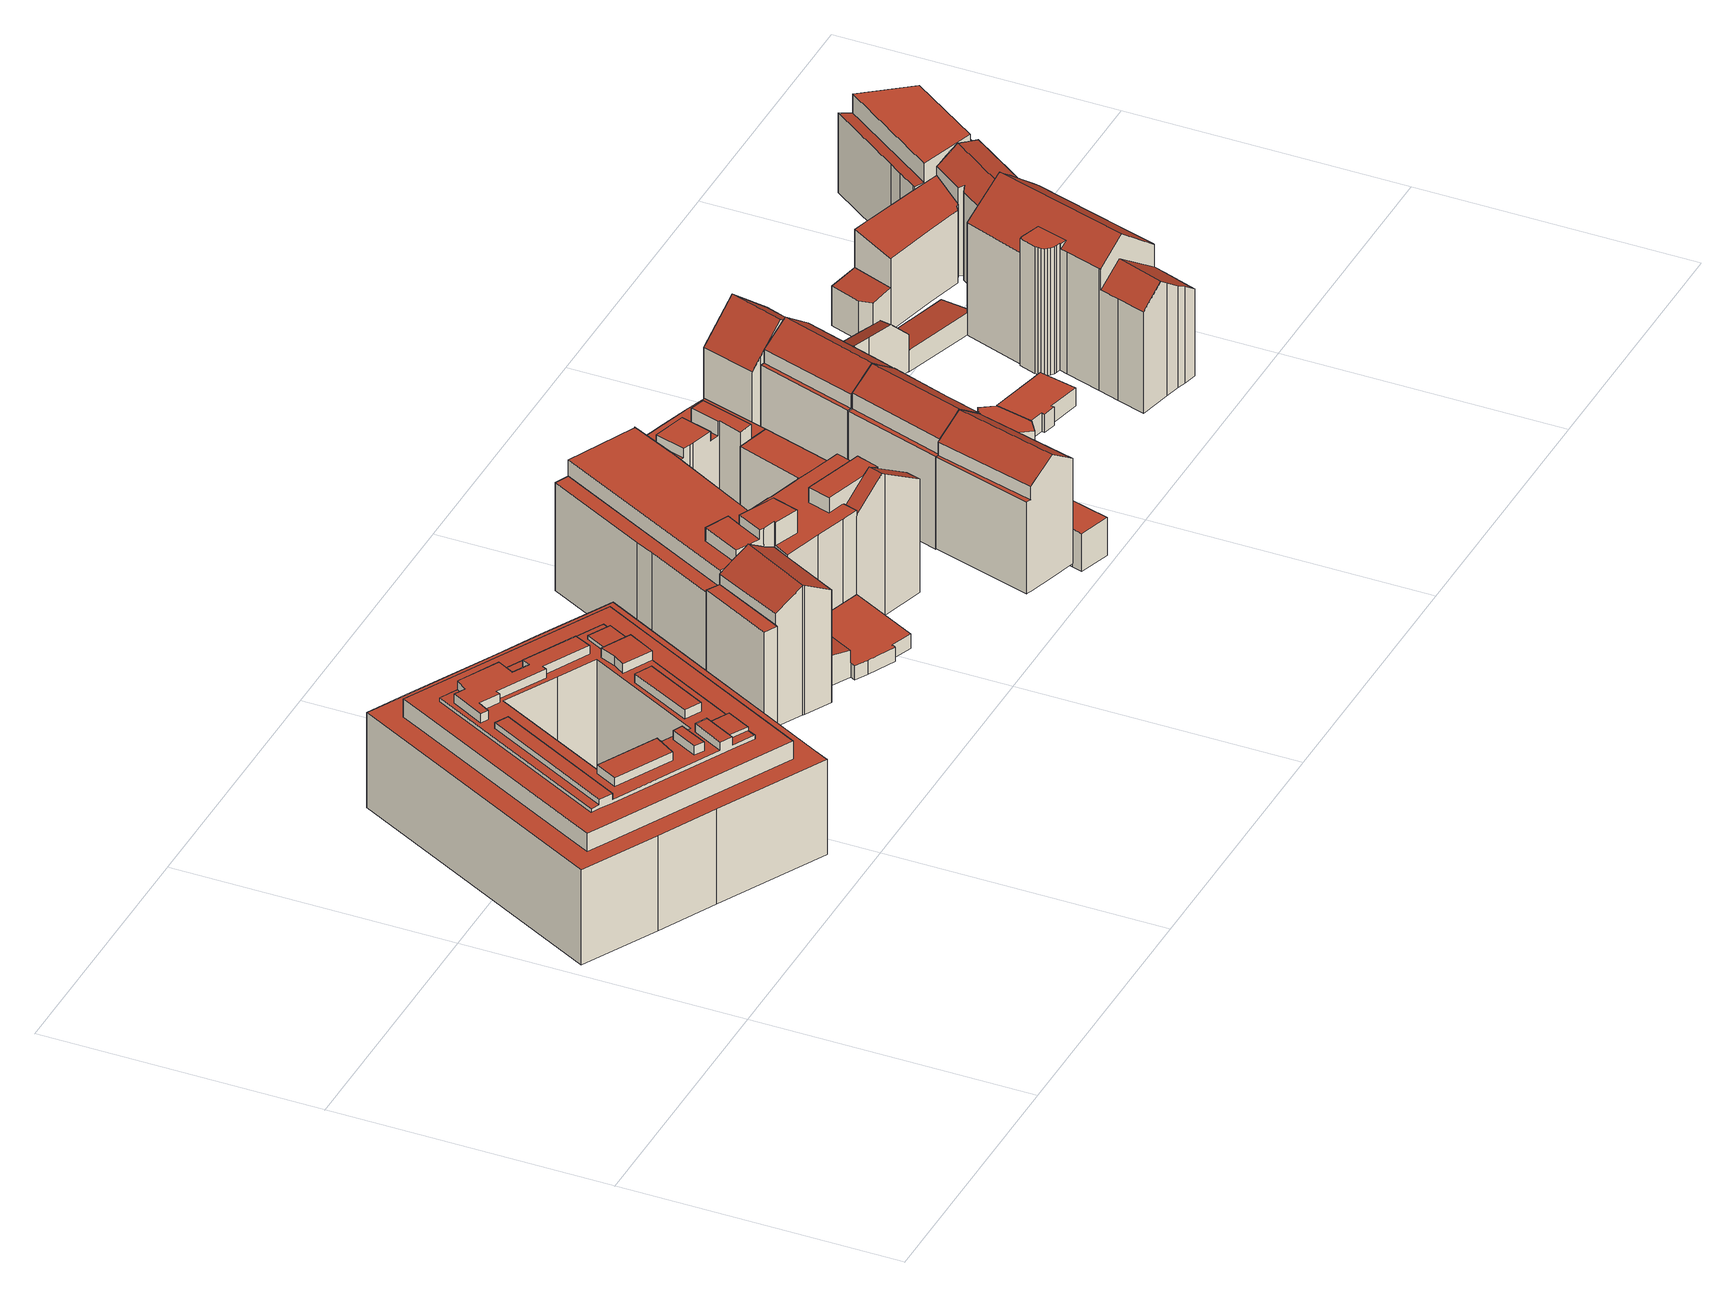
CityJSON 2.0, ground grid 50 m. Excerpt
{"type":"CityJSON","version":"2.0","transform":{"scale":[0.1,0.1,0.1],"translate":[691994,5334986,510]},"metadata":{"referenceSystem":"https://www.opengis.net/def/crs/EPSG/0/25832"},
"CityObjects":{
"building1":{"type":"Building","attributes":{"Gemeindeschluessel":"09162000","HoeheDach":"536.030","HoeheGrund":"511.889","Methode":"2000","NiedrigsteTraufeDesGebaeudes":"530.110","Geometrietyp2DReferenz":"3000","function":"31001_9998","roofType":"1000","measuredHeight":24.14,"storeysAboveGround":6},"geometry":[{"type":"MultiSurface","lod":"2","boundaries":[[[0,1,2,3]],[[4,5,6,7,8,9,10,11]],[[12,13,14,15]],[[16,17,18,19,20,21]],[[22,23,24,25]],[[26,27,28,29]],[[30,31,32,33,34,25,24]],[[35,36,37,38]],[[39,40,41,42,43,44,10,9,8,7,45],[46,47,48,49,50,51]],[[15,14,52,53]],[[54,55,56,57]],[[58,59,13,12]],[[60,61,59,58]],[[17,62,63,64,65,66,67,18]],[[68,69,70,71]],[[72,73,74,75,76,77,78,79,80,81,82,83,32,31,84,85,86,87,88,89,90,91,92]],[[42,93,94,43]],[[95,96,89,88,97,3,2]],[[7,6,98,45]],[[99,100,101,102]],[[103,104,105,106]],[[19,18,67,66,65,107,108,109,110,20],[106,111,112,80,79,78,77,76,75,74,73,72,113,114,115,116,103]],[[102,101,117,118]],[[51,119,120,46]],[[121,122,123,124]],[[90,89,96,125]],[[126,127,83,82]],[[128,35,38,129,0,3,97,88,87,86,85,130,22,25,34,131,126,82,81,132,133,134,135,136,26,29,137,138,60,58,12,15,53,139,140,105,104],[71,54,57,68],[141,120,119,142,143,144],[118,145,99,102],[124,146,147,121]],[[47,141,144,48]],[[29,28,148,137]],[[128,149,36,35]],[[38,37,150,129]],[[130,151,23,22]],[[40,152,153,41]],[[135,154,155,136]],[[145,156,100,99]],[[107,65,64,157,158,108]],[[46,120,141,47]],[[146,159,160,147]],[[56,55,70,69]],[[136,155,27,26]],[[53,52,161,139]],[[100,156,117,101]],[[137,148,162,138]],[[41,153,93,42]],[[150,37,36,149]],[[33,163,127,126,131,34]],[[133,164,165,134]],[[160,159,123,122]],[[49,143,142,50]],[[57,56,69,68]],[[147,160,122,121]],[[124,123,159,146]],[[13,59,61,162,148,28,27,155,154,165,164,166,167,161,52,14]],[[71,70,55,54]],[[118,117,156,145]],[[92,91,168,169]],[[132,166,164,133]],[[134,165,154,135]],[[40,39,45,98,170,152]],[[94,171,11,10,44,43]],[[116,115,114,113,72,92,169,172,1,0,129,150,149,128,104,103]],[[48,144,143,49]],[[138,162,61,60]],[[93,153,152,170,98,6,5,4,11,171,94],[173,174,158,157,64,63,62,17,16,21]],[[20,110,109,108,158,174,173,21]],[[50,142,119,51]],[[139,161,167,140]],[[85,84,151,130]],[[84,31,30,24,23,151]],[[140,167,166,132,81,80,112,111,106,105]],[[91,90,125,168]],[[169,168,125,96,95,175,172]],[[172,175,95,2,1]],[[32,83,127,163,33]]],"semantics":{"surfaces":[{"type":"WallSurface"},{"type":"GroundSurface"},{"type":"RoofSurface"}],"values":[0,0,0,0,0,0,0,0,1,0,0,0,0,0,0,0,0,0,0,0,0,2,0,0,0,2,0,2,0,0,0,0,0,0,0,0,0,0,0,2,0,0,2,0,0,2,0,0,2,0,0,0,0,2,0,0,2,0,0,0,0,0,0,0,2,0,0,0,0,2,0,0,0,2,2]}}]},
"building2":{"type":"Building","attributes":{"Gemeindeschluessel":"09162000","HoeheDach":"532.955","HoeheGrund":"512.080","Methode":"1000","NiedrigsteTraufeDesGebaeudes":"532.955","Geometrietyp2DReferenz":"3000","function":"31001_9998","roofType":"1000","measuredHeight":20.88,"storeysAboveGround":6},"geometry":[{"type":"MultiSurface","lod":"2","boundaries":[[[176,177,178,179]],[[180,181,182,183]],[[184,185,177,176]],[[179,178,181,180]],[[183,182,185,184]],[[179,180,183,184,176]],[[177,185,182,181,178]]],"semantics":{"surfaces":[{"type":"WallSurface"},{"type":"GroundSurface"},{"type":"RoofSurface"}],"values":[0,0,0,0,0,1,2]}}]},
"building3":{"type":"Building","attributes":{"Gemeindeschluessel":"09162000","HoeheDach":"538.269","HoeheGrund":"513.455","Methode":"1000","NiedrigsteTraufeDesGebaeudes":"535.012","Geometrietyp2DReferenz":"3000","function":"31001_9998","roofType":"3100","measuredHeight":24.81,"storeysAboveGround":7},"geometry":[{"type":"MultiSurface","lod":"2","boundaries":[[[186,187,188,189,190,191,192,193,194]],[[195,190,189,196]],[[197,198,199,200]],[[188,201,202,203,196,189]],[[204,205,206,207,202,201]],[[200,199,208,209]],[[191,190,195,210,211,192]],[[212,209,208,187,186,213]],[[213,186,194,214]],[[215,197,200,209,212,213,214,216,211,210,195,196,203,202,207,206]],[[194,193,192,211,216,214]],[[197,215,206,205,217,198]],[[208,199,198,217,205,204,201,188,187]]],"semantics":{"surfaces":[{"type":"RoofSurface"},{"type":"WallSurface"},{"type":"GroundSurface"}],"values":[0,1,1,1,1,1,1,1,1,2,1,1,0]}}]},
"building4":{"type":"Building","attributes":{"Gemeindeschluessel":"09162000","HoeheDach":"522.481","HoeheGrund":"516.788","Methode":"2000","NiedrigsteTraufeDesGebaeudes":"519.502","Geometrietyp2DReferenz":"3000","function":"31001_9998","roofType":"1000","measuredHeight":5.69},"geometry":[{"type":"MultiSurface","lod":"2","boundaries":[[[218,219,220,221,222,223,224]],[[222,225,226,223]],[[225,227,228,229,230,231,226]],[[232,233,234,235,236,237,238,219,218,224,231,230,229,239,240]],[[232,241,242,233]],[[243,244,245,246,242,241,247,248,228,227,221,220,249]],[[224,223,226,231]],[[237,243,249,238]],[[235,234,233,242,246,245]],[[240,247,241,232]],[[239,248,247,240]],[[229,228,248,239]],[[238,249,220,219]],[[227,225,222,221]],[[236,235,245,244,243,237]]],"semantics":{"surfaces":[{"type":"WallSurface"},{"type":"RoofSurface"},{"type":"GroundSurface"}],"values":[0,1,0,2,0,1,0,0,0,0,0,0,0,0,0]}}]},
"building5":{"type":"Building","attributes":{"Gemeindeschluessel":"09162000","HoeheDach":"532.490","HoeheGrund":"511.830","Methode":"2000","NiedrigsteTraufeDesGebaeudes":"532.490","Geometrietyp2DReferenz":"3000","function":"31001_9998","roofType":"1000","measuredHeight":20.66,"storeysAboveGround":7},"geometry":[{"type":"MultiSurface","lod":"2","boundaries":[[[250,251,252,253]],[[254,255,256,257]],[[251,256,255,258,259,252]],[[260,259,258,261]],[[257,256,251,250]],[[253,260,261,254,257,250]],[[261,258,255,254]],[[253,252,259,260]]],"semantics":{"surfaces":[{"type":"WallSurface"},{"type":"RoofSurface"},{"type":"GroundSurface"}],"values":[0,0,1,0,0,2,0,0]}}]},
"building6":{"type":"Building","attributes":{"name":"Kempinski Hotel Vier Jahreszeiten","Gemeindeschluessel":"09162000","HoeheDach":"540.020","HoeheGrund":"512.008","Methode":"2000","NiedrigsteTraufeDesGebaeudes":"514.420","Geometrietyp2DReferenz":"3000","function":"31001_9998","roofType":"1000","measuredHeight":28.01,"storeysAboveGround":8},"geometry":[{"type":"MultiSurface","lod":"2","boundaries":[[[262,263,264,265]],[[266,267,268,264]],[[269,270,271,272]],[[273,274,275,276]],[[277,278,279,280]],[[281,282,283,284]],[[285,286,287,288]],[[289,290,291,273,276]],[[272,271,292,293]],[[291,294,295,296,283,282]],[[297,298,299,300]],[[301,302,303,286,285,304]],[[294,291,290]],[[280,279,305,306]],[[307,308,263,262]],[[309,310,311,312]],[[288,287,313,314]],[[315,295,294]],[[316,266,264,263,308,317]],[[312,311,318,319]],[[320,321,322,323,277,280,306,324,325,326,327,328,329,269,272,293,330,331,297,300,332,302,301]],[[320,301,304,314,313,333]],[[315,294,290,289,334,335,336]],[[337,338,307,262,265,339,340,341,305,279,278,275,274,281,284,342,343,318,311,310,344,345,299,298,346,347,292,271,270,348,349]],[[324,306,305,341,350,351]],[[326,325,352,267,266,316]],[[312,319,353,333,313,287,286,303,354,309]],[[327,326,316,317,338,337]],[[354,344,310,309]],[[314,304,285,288]],[[342,296,295,315,343]],[[324,351,352,325]],[[315,336,353,319,318,343]],[[323,322,334,289,276]],[[339,355,356,340]],[[330,347,346,331]],[[291,282,281,274,273]],[[328,349,348,329]],[[321,335,334,322]],[[284,283,296,342]],[[300,299,345,332]],[[302,332,345,344,354,303]],[[323,276,275,278,277]],[[321,320,333,353,336,335]],[[352,351,350,356,355,268,267]],[[329,348,270,269]],[[265,264,268,355,339]],[[338,317,308,307]],[[331,346,298,297]],[[327,337,349,328]],[[293,292,347,330]],[[340,356,350,341]]],"semantics":{"surfaces":[{"type":"WallSurface"},{"type":"RoofSurface"},{"type":"GroundSurface"}],"values":[0,0,0,0,0,0,0,1,0,1,0,0,0,0,0,0,0,0,1,0,2,0,1,1,0,0,1,0,0,1,0,0,0,0,0,0,0,0,0,0,0,0,0,0,1,0,0,0,0,0,0,0]}}]},
"building7":{"type":"Building","attributes":{"Gemeindeschluessel":"09162000","HoeheDach":"519.453","HoeheGrund":"515.861","Methode":"1000","NiedrigsteTraufeDesGebaeudes":"519.453","Geometrietyp2DReferenz":"3000","function":"31001_9998","roofType":"1000","measuredHeight":3.59},"geometry":[{"type":"MultiSurface","lod":"2","boundaries":[[[357,358,359,360]],[[361,362,363,364]],[[365,366,367,368]],[[369,370,371,372]],[[364,363,370,369]],[[360,359,366,365]],[[373,374,375,376,377,378]],[[378,377,362,361]],[[372,371,358,357]],[[379,380,375,374]],[[379,381,368,367,382,380]],[[363,362,377,376,375,380,382,367,366,359,358,371,370]],[[368,381,379,374,373,378,361,364,369,372,357,360,365]]],"semantics":{"surfaces":[{"type":"WallSurface"},{"type":"RoofSurface"},{"type":"GroundSurface"}],"values":[0,0,0,0,0,0,0,0,0,0,0,1,2]}}]},
"building8":{"type":"Building","attributes":{"Gemeindeschluessel":"09162000","HoeheDach":"532.640","HoeheGrund":"514.453","Methode":"2000","NiedrigsteTraufeDesGebaeudes":"514.540","Geometrietyp2DReferenz":"3000","function":"31001_9998","roofType":"1000","measuredHeight":18.19,"storeysAboveGround":7},"geometry":[{"type":"MultiSurface","lod":"2","boundaries":[[[383,384,385,386]],[[387,388,389,390,303]],[[387,391,383,386,392,393,394,388]],[[391,387,303,395,396,397]],[[398,399,390,389]],[[303,390,399,400,401,395]],[[384,383,391,397]],[[401,402,396,395]],[[402,401,400,392,386,385]],[[392,400,399,398,393]],[[384,397,396,402,385]],[[388,394,393,398,389]]],"semantics":{"surfaces":[{"type":"WallSurface"},{"type":"GroundSurface"},{"type":"RoofSurface"}],"values":[0,0,1,0,0,2,0,0,0,0,2,2]}}]},
"building9":{"type":"Building","attributes":{"Gemeindeschluessel":"09162000","HoeheDach":"535.270","HoeheGrund":"512.777","Methode":"2000","NiedrigsteTraufeDesGebaeudes":"514.300","Geometrietyp2DReferenz":"3000","function":"31001_9998","roofType":"1000","measuredHeight":22.49,"storeysAboveGround":7},"geometry":[{"type":"MultiSurface","lod":"2","boundaries":[[[403,404,405,406]],[[407,408,409,410]],[[411,412,413,414,415]],[[416,417,418,419]],[[420,421,422,423]],[[424,416,419,425,426,427,428,429,430,431,432,412,411,433]],[[428,434,435,429]],[[429,435,436,430]],[[430,436,437,431]],[[438,439,413,440,441]],[[406,405,421,420]],[[425,419,418,404,403,410,409,442]],[[440,443,402,441]],[[422,421,405,404,418,417]],[[427,426,444,445,446,447]],[[444,442,409,408,448,445]],[[449,448,408,407]],[[424,433,450,451,439,438]],[[414,413,439,451]],[[427,447,434,428]],[[432,440,413,412]],[[425,442,444,426]],[[450,415,414,451]],[[446,449,407,410,403,406,420,423,402,443,437,436,435,434,447]],[[446,445,448,449]],[[416,424,438,441,402,423,422,417]],[[431,437,443,440,432]],[[411,415,450,433]]],"semantics":{"surfaces":[{"type":"WallSurface"},{"type":"GroundSurface"},{"type":"RoofSurface"}],"values":[0,0,0,0,0,1,0,0,0,2,0,0,0,2,0,2,0,0,0,0,0,0,2,2,0,0,0,0]}}]},
"building10":{"type":"Building","attributes":{"Gemeindeschluessel":"09162000","HoeheDach":"535.160","HoeheGrund":"511.640","Methode":"2000","NiedrigsteTraufeDesGebaeudes":"529.146","Geometrietyp2DReferenz":"3000","function":"31001_9998","roofType":"3100","measuredHeight":23.52,"storeysAboveGround":6},"geometry":[{"type":"MultiSurface","lod":"2","boundaries":[[[452,453,454,455,456,457]],[[453,452,458,459,460,461,462,463,464,465,466,454]],[[467,468,469,470]],[[471,472,473,474,475,476]],[[457,456,455,477,468,467]],[[460,459,458,452,457,467,470,472,471,476,461]],[[468,477,455,454,466,465,464,463,474,473,469]],[[476,475,474,463,462,461]],[[472,470,469,473]]],"semantics":{"surfaces":[{"type":"WallSurface"},{"type":"GroundSurface"},{"type":"RoofSurface"}],"values":[0,1,2,2,2,0,0,0,0]}}]},
"building11":{"type":"Building","attributes":{"Gemeindeschluessel":"09162000","HoeheDach":"518.172","HoeheGrund":"511.010","Methode":"1000","NiedrigsteTraufeDesGebaeudes":"518.172","Geometrietyp2DReferenz":"3000","function":"31001_9998","roofType":"1000","measuredHeight":7.16,"storeysAboveGround":2},"geometry":[{"type":"MultiSurface","lod":"2","boundaries":[[[478,479,480,481,482,483,484]],[[485,478,484,486]],[[487,479,478,485]],[[488,480,479,487]],[[486,489,490,491,488,487,485]],[[486,484,483,489]],[[489,483,482,490]],[[490,482,481,491]],[[491,481,480,488]]],"semantics":{"surfaces":[{"type":"RoofSurface"},{"type":"WallSurface"},{"type":"GroundSurface"}],"values":[0,1,1,1,2,1,1,1,1]}}]},
"building12":{"type":"Building","attributes":{"Gemeindeschluessel":"09162000","HoeheDach":"535.309","HoeheGrund":"511.360","Methode":"2000","NiedrigsteTraufeDesGebaeudes":"529.100","Geometrietyp2DReferenz":"3000","function":"31001_9998","roofType":"3100","measuredHeight":23.95,"storeysAboveGround":6},"geometry":[{"type":"MultiSurface","lod":"2","boundaries":[[[492,493,494,495,496,497,498,499,500,501,502,474,503]],[[504,505,506,507]],[[507,496,495,494,493,492,503,508,509,510,511,512,504]],[[474,513,514,509,508,503]],[[515,516,505,504,512,511,510,509,514,517,518]],[[501,519,518,517,520,502]],[[498,497,506,505,516,515,499]],[[507,506,497,496]],[[500,499,515,518,519,501]],[[502,520,517,514,513,474]]],"semantics":{"surfaces":[{"type":"WallSurface"},{"type":"GroundSurface"},{"type":"RoofSurface"}],"values":[0,0,1,0,0,0,2,0,2,2]}}]},
"building13":{"type":"Building","attributes":{"Gemeindeschluessel":"09162000","HoeheDach":"520.708","HoeheGrund":"511.110","Methode":"1000","NiedrigsteTraufeDesGebaeudes":"520.708","Geometrietyp2DReferenz":"3000","function":"31001_9998","roofType":"1000","measuredHeight":9.6,"storeysAboveGround":3},"geometry":[{"type":"MultiSurface","lod":"2","boundaries":[[[521,522,523,524,525,526,527]],[[528,529,530,524,523,522]],[[531,525,524,530]],[[532,526,525,531]],[[533,521,527,534]],[[534,527,526,532]],[[529,528,533,534,532,531,530]],[[528,522,521,533]]],"semantics":{"surfaces":[{"type":"RoofSurface"},{"type":"WallSurface"},{"type":"GroundSurface"}],"values":[0,1,1,1,1,1,2,1]}}]},
"building14":{"type":"Building","attributes":{"Gemeindeschluessel":"09162000","HoeheDach":"535.418","HoeheGrund":"511.530","Methode":"2000","NiedrigsteTraufeDesGebaeudes":"529.203","Geometrietyp2DReferenz":"3000","function":"31001_9998","roofType":"3100","measuredHeight":23.89,"storeysAboveGround":6},"geometry":[{"type":"MultiSurface","lod":"2","boundaries":[[[535,536,537,538]],[[539,540,541,537,536,542,543,544]],[[545,546,547,548]],[[538,537,541,549]],[[550,551,552,553]],[[538,549,554,555,556,557,558,559,560,545,548,561,562,535]],[[546,545,560,559,563,553,552]],[[558,564,563,559]],[[550,553,563,564]],[[544,543,547,546,552,551]],[[557,556,555,554,540,539,544,551,550,564,558]],[[543,542,536,535,562,561,548,547]],[[549,541,540,554]]],"semantics":{"surfaces":[{"type":"WallSurface"},{"type":"RoofSurface"},{"type":"GroundSurface"}],"values":[0,1,0,0,0,2,0,0,1,1,0,0,0]}}]},
"building15":{"type":"Building","attributes":{"Gemeindeschluessel":"09162000","HoeheDach":"518.227","HoeheGrund":"511.100","Methode":"1000","NiedrigsteTraufeDesGebaeudes":"518.227","Geometrietyp2DReferenz":"3000","function":"31001_9998","roofType":"1000","measuredHeight":7.13,"storeysAboveGround":2},"geometry":[{"type":"MultiSurface","lod":"2","boundaries":[[[565,566,567,568]],[[569,570,566,565]],[[570,571,567,566]],[[565,568,572,569]],[[568,567,571,572]],[[572,571,570,569]]],"semantics":{"surfaces":[{"type":"WallSurface"},{"type":"RoofSurface"},{"type":"GroundSurface"}],"values":[0,0,1,2,0,0]}}]},
"building16":{"type":"Building","attributes":{"Gemeindeschluessel":"09162000","HoeheDach":"535.510","HoeheGrund":"511.163","Methode":"2000","NiedrigsteTraufeDesGebaeudes":"528.749","Geometrietyp2DReferenz":"3000","function":"31001_9998","roofType":"3100","measuredHeight":24.35,"storeysAboveGround":5},"geometry":[{"type":"MultiSurface","lod":"2","boundaries":[[[573,574,575,576]],[[577,578,579,580]],[[577,580,581,582,583,584,585,586,587,588]],[[588,589,578,577]],[[590,585,584,575,574]],[[578,589,591,592,593,573,576,594,595,596,579]],[[596,581,580,579]],[[591,587,586,592]],[[593,592,586,585,590]],[[589,588,587,591]],[[595,582,581,596]],[[594,583,582,595]],[[594,576,575,584,583]],[[593,590,574,573]]],"semantics":{"surfaces":[{"type":"WallSurface"},{"type":"RoofSurface"},{"type":"GroundSurface"}],"values":[0,0,1,0,1,2,0,0,0,0,0,0,0,0]}}]},
"building17":{"type":"Building","attributes":{"Gemeindeschluessel":"09162000","HoeheDach":"514.310","HoeheGrund":"511.050","Methode":"1000","NiedrigsteTraufeDesGebaeudes":"514.310","Geometrietyp2DReferenz":"3000","function":"31001_2000","roofType":"1000","measuredHeight":3.26},"geometry":[{"type":"MultiSurface","lod":"2","boundaries":[[[597,598,599,600]],[[601,602,603,604]],[[600,599,605,606]],[[607,605,599,598,608,603,602]],[[601,604,609,597,600,606,610]],[[606,605,607,610]],[[604,603,608,609]],[[609,608,598,597]],[[610,607,602,601]]],"semantics":{"surfaces":[{"type":"WallSurface"},{"type":"RoofSurface"},{"type":"GroundSurface"}],"values":[0,0,0,1,2,0,0,0,0]}}]},
"building18":{"type":"Building","attributes":{"Gemeindeschluessel":"09162000","HoeheDach":"517.620","HoeheGrund":"510.870","Methode":"2000","NiedrigsteTraufeDesGebaeudes":"517.620","Geometrietyp2DReferenz":"3000","function":"31001_9998","roofType":"1000","measuredHeight":6.75,"storeysAboveGround":2},"geometry":[{"type":"MultiSurface","lod":"2","boundaries":[[[611,612,613,614]],[[611,614,615,616]],[[614,613,617,615]],[[618,617,613,612]],[[615,617,618,616]],[[616,618,612,611]]],"semantics":{"surfaces":[{"type":"WallSurface"},{"type":"GroundSurface"},{"type":"RoofSurface"}],"values":[0,1,0,2,0,0]}}]},
"building19":{"type":"Building","attributes":{"Gemeindeschluessel":"09162000","HoeheDach":"514.404","HoeheGrund":"510.950","Methode":"1000","NiedrigsteTraufeDesGebaeudes":"514.404","Geometrietyp2DReferenz":"3000","function":"31001_2000","roofType":"1000","measuredHeight":3.45},"geometry":[{"type":"MultiSurface","lod":"2","boundaries":[[[619,620,621,622]],[[623,624,625,626]],[[627,628,629,630]],[[631,627,630,632,619,622,633,623,626,634]],[[635,625,624,636,621,620,637,629,628,638]],[[633,636,624,623]],[[634,635,638,631]],[[622,621,636,633]],[[630,629,637,632]],[[632,637,620,619]],[[631,638,628,627]],[[626,625,635,634]]],"semantics":{"surfaces":[{"type":"WallSurface"},{"type":"GroundSurface"},{"type":"RoofSurface"}],"values":[0,0,0,1,2,0,0,0,0,0,0,0]}}]},
"building20":{"type":"Building","attributes":{"Gemeindeschluessel":"09162000","HoeheDach":"521.550","HoeheGrund":"510.570","Methode":"2000","NiedrigsteTraufeDesGebaeudes":"517.610","Geometrietyp2DReferenz":"3000","function":"31001_9998","roofType":"2100","measuredHeight":10.98,"storeysAboveGround":2},"geometry":[{"type":"MultiSurface","lod":"2","boundaries":[[[618,639,640,641,642,643,644]],[[645,646,639,618]],[[647,648,649,650,651]],[[647,652,653,654,644,643,642,655,656,657,658,648]],[[654,653,652,647,651,659,660,661,645,618,644]],[[651,650,659]],[[646,645,661,662,640,639]],[[662,661,660,659,650,649,663,664,665,666]],[[662,666,641,640]],[[641,666,665,656,655,642]],[[664,663,649,648,658,657,656,665]]],"semantics":{"surfaces":[{"type":"WallSurface"},{"type":"RoofSurface"},{"type":"GroundSurface"}],"values":[0,1,0,2,0,1,0,1,1,0,0]}}]},
"building21":{"type":"Building","attributes":{"Gemeindeschluessel":"09162000","HoeheDach":"514.684","HoeheGrund":"510.540","Methode":"1000","NiedrigsteTraufeDesGebaeudes":"513.742","Geometrietyp2DReferenz":"3000","function":"31001_2000","roofType":"1000","measuredHeight":4.14},"geometry":[{"type":"MultiSurface","lod":"2","boundaries":[[[667,668,669,670,671,672]],[[673,674,672,671,670,675,676,677,678,679]],[[680,681,674,673,679,682]],[[679,678,677,683,684,682]],[[668,667,681,680,682,684,683,685,686,669]],[[667,672,674,681]],[[675,670,669,686,685,676]],[[683,677,676,685]]],"semantics":{"surfaces":[{"type":"WallSurface"},{"type":"RoofSurface"},{"type":"GroundSurface"}],"values":[0,1,0,0,2,0,0,0]}}]},
"building22":{"type":"Building","attributes":{"Gemeindeschluessel":"09162000","HoeheDach":"537.760","HoeheGrund":"510.462","Methode":"2000","NiedrigsteTraufeDesGebaeudes":"527.096","Geometrietyp2DReferenz":"3000","function":"31001_9998","roofType":"3100","measuredHeight":27.3,"storeysAboveGround":6},"geometry":[{"type":"MultiSurface","lod":"2","boundaries":[[[687,688,689,690,691,692]],[[693,694,695,696,697]],[[687,692,698,699]],[[687,699,700,701,702,703,704,705,706,707,708,709,710,711,712,713,714,715,716,717,681,667,718,719,720,721,722,723,724,725,688]],[[703,697,696,704]],[[713,726,727,714]],[[721,728,729,722]],[[718,730,731,719]],[[723,732,733,724]],[[720,734,728,721]],[[709,735,736,710]],[[726,737,738,736,735,739,740,741,742,743,744,745,746,747,727]],[[710,736,738,711]],[[707,740,739,708]],[[700,748,749,701]],[[705,704,696,695,750,751]],[[715,747,746,716]],[[752,750,695,694,691,690]],[[712,737,726,713]],[[711,738,737,712]],[[752,753,754,755,756,743,742,757,758,751,750]],[[708,739,735,709]],[[752,690,689,759,733,732,729,728,734,731,730,753]],[[722,729,732,723]],[[705,751,758,706]],[[718,667,754,753,730]],[[719,731,734,720]],[[756,744,743]],[[716,746,745,717]],[[694,693,760,749,748,698,692,691]],[[703,702,760,693,697]],[[742,741,757]],[[699,698,748,700]],[[724,733,759,725]],[[707,706,758,757,741,740]],[[701,749,760,702]],[[681,717,745,744,756,755]],[[681,755,754,667]],[[714,727,747,715]],[[725,759,689,688]]],"semantics":{"surfaces":[{"type":"WallSurface"},{"type":"RoofSurface"},{"type":"GroundSurface"}],"values":[0,1,0,2,0,0,0,0,0,0,0,1,0,0,0,0,0,0,0,0,1,0,1,0,0,0,0,0,0,1,0,0,0,0,0,0,0,0,0,0]}}]},
"building23":{"type":"Building","attributes":{"Gemeindeschluessel":"09162000","HoeheDach":"518.172","HoeheGrund":"510.140","Methode":"1000","NiedrigsteTraufeDesGebaeudes":"517.643","Geometrietyp2DReferenz":"3000","function":"31001_9998","roofType":"1000","measuredHeight":8.03,"storeysAboveGround":2},"geometry":[{"type":"MultiSurface","lod":"2","boundaries":[[[761,762,763,764]],[[765,766,767,768,762,761]],[[768,767,769,770,771,763,762]],[[764,763,771,772]],[[773,774,770,769,767,766]],[[772,771,770,774]],[[774,773,766,765,761,764,772]]],"semantics":{"surfaces":[{"type":"WallSurface"},{"type":"RoofSurface"},{"type":"GroundSurface"}],"values":[0,0,1,0,0,0,2]}}]},
"building24":{"type":"Building","attributes":{"Gemeindeschluessel":"09162000","HoeheDach":"525.528","HoeheGrund":"510.050","Methode":"1000","NiedrigsteTraufeDesGebaeudes":"523.681","Geometrietyp2DReferenz":"3000","function":"31001_9998","roofType":"2100","measuredHeight":15.48,"storeysAboveGround":3},"geometry":[{"type":"MultiSurface","lod":"2","boundaries":[[[775,776,777,778,779,780]],[[781,782,783,784,780,779,778,785,786,787]],[[788,789,790,791,792,793,794,777,776,775]],[[786,793,792,787]],[[782,790,789,783]],[[787,792,791,781]],[[784,783,789,788,775,780]],[[785,794,793,786]],[[781,791,790,782]],[[778,777,794,785]]],"semantics":{"surfaces":[{"type":"WallSurface"},{"type":"GroundSurface"},{"type":"RoofSurface"}],"values":[0,1,2,0,0,0,0,0,0,0]}}]},
"building25":{"type":"Building","attributes":{"Gemeindeschluessel":"09162000","HoeheDach":"529.075","HoeheGrund":"510.360","Methode":"1000","NiedrigsteTraufeDesGebaeudes":"527.183","Geometrietyp2DReferenz":"3000","function":"31001_9998","roofType":"3100","measuredHeight":18.71,"storeysAboveGround":4},"geometry":[{"type":"MultiSurface","lod":"2","boundaries":[[[795,796,797,798,799,800,801,802,803,804,805,806,807,808,809,810,811]],[[802,812,813,803]],[[810,814,815,811]],[[807,816,817,808]],[[811,815,818,795]],[[804,819,820,805]],[[821,814,810,809,808,817]],[[805,820,822,806]],[[801,800,823,824,812,802]],[[795,818,825,796]],[[826,827,825,818,815,814,821,828]],[[824,823,828,821,817,816,822,820,819,813,812]],[[806,822,816,807]],[[797,827,826,798]],[[803,813,819,804]],[[796,825,827,797]],[[799,798,826,828,823,800]]],"semantics":{"surfaces":[{"type":"GroundSurface"},{"type":"WallSurface"},{"type":"RoofSurface"}],"values":[0,1,1,1,1,1,1,1,1,1,2,2,1,1,1,1,1]}}]},
"building26":{"type":"Building","attributes":{"Gemeindeschluessel":"09162000","HoeheDach":"528.821","HoeheGrund":"510.300","Methode":"2000","NiedrigsteTraufeDesGebaeudes":"525.186","Geometrietyp2DReferenz":"3000","function":"31001_9998","roofType":"1000","measuredHeight":18.52,"storeysAboveGround":5},"geometry":[{"type":"MultiSurface","lod":"2","boundaries":[[[829,830,831,832]],[[830,833,834,835,836,837,838,839,840,841,842,831]],[[833,830,829,843]],[[844,845,846,847]],[[848,849,850,851]],[[852,853,845,844]],[[854,855,856,857,858,859,860,861,843,829,832,862,853,852]],[[862,832,831,842]],[[862,842,841,863,846,845,853]],[[860,859,850,849,864,835,834,861]],[[865,864,849,848]],[[865,848,851,858,857,856,855,854,852,844,847,866,840,839,838,837,836]],[[851,850,859,858]],[[836,835,864,865]],[[847,846,863,866]],[[861,834,833,843]],[[866,863,841,840]]],"semantics":{"surfaces":[{"type":"RoofSurface"},{"type":"WallSurface"},{"type":"GroundSurface"}],"values":[0,1,1,1,1,1,1,1,0,0,1,2,1,1,1,0,1]}}]}
},
"vertices":[
[337,201,242],[337,201,258],[367,258,258],[367,258,242],[324,737,201],[485,653,201],[554,618,201],[554,618,19],[485,653,19],[324,737,19],[254,773,19],[254,773,201],[263,567,242],[263,567,259],[249,574,259],[249,574,242],[89,282,201],[417,112,201],[417,112,235],[89,282,235],[53,301,235],[53,301,201],[479,449,242],[479,449,260],[491,477,260],[491,477,242],[491,497,242],[491,497,259],[408,540,259],[408,540,242],[503,471,260],[543,450,260],[543,450,249],[503,471,249],[503,471,242],[245,548,242],[245,548,253],[269,536,253],[269,536,242],[453,93,19],[438,63,19],[243,164,19],[138,218,19],[3,288,19],[38,356,19],[689,547,19],[414,517,19],[319,567,19],[209,354,19],[313,300,19],[373,269,19],[483,481,19],[282,635,259],[282,635,242],[306,296,242],[306,296,258],[282,258,258],[282,258,242],[276,589,242],[276,589,259],[312,570,242],[312,570,259],[472,218,201],[582,430,201],[632,526,201],[632,526,235],[582,430,235],[472,218,235],[179,311,242],[179,311,258],[200,351,258],[200,351,242],[398,169,235],[405,184,235],[427,227,235],[433,238,235],[445,261,235],[517,401,235],[543,450,235],[567,496,235],[575,511,235],[575,511,242],[567,496,242],[567,496,249],[517,401,260],[517,401,242],[445,261,242],[433,238,242],[427,227,242],[427,227,249],[405,184,249],[405,184,242],[398,169,242],[138,218,201],[3,288,201],[388,248,258],[388,248,249],[388,248,242],[689,547,201],[326,224,242],[326,224,259],[309,233,259],[309,233,242],[108,319,235],[108,319,242],[285,661,242],[285,661,235],[303,697,235],[267,716,235],[249,680,235],[72,338,235],[317,645,235],[390,607,235],[358,190,235],[337,201,235],[146,299,235],[123,312,235],[334,281,259],[334,281,242],[483,481,242],[414,517,242],[392,288,242],[392,288,259],[450,400,259],[450,400,242],[366,205,249],[527,517,242],[527,517,249],[123,312,242],[146,299,242],[465,428,242],[511,486,242],[390,607,242],[374,577,242],[404,561,242],[411,576,242],[505,527,242],[404,532,242],[316,578,242],[302,625,242],[317,645,242],[319,567,242],[373,269,242],[313,300,242],[209,354,242],[351,273,242],[480,385,242],[422,273,242],[404,532,259],[123,312,253],[146,299,253],[465,428,260],[438,63,201],[243,164,201],[411,576,259],[505,527,259],[351,273,259],[303,697,201],[267,716,201],[480,385,259],[422,273,259],[302,625,259],[316,578,259],[511,486,249],[374,577,259],[404,561,259],[390,607,259],[317,645,259],[366,205,242],[358,190,242],[453,93,201],[38,356,201],[358,190,258],[72,338,201],[249,680,201],[366,205,258],
[698,268,21],[698,268,230],[675,280,230],[675,280,21],[742,411,21],[742,411,230],[765,398,230],[765,398,21],[700,272,21],[700,272,230],
[747,247,282],[748,246,283],[815,372,283],[812,373,281],[793,384,268],[766,398,250],[765,398,250],[755,378,250],[700,272,251],[793,384,35],[812,373,35],[849,319,35],[849,319,251],[797,220,251],[797,220,35],[842,357,265],[842,357,35],[815,372,35],[845,356,263],[866,350,251],[866,350,35],[845,356,35],[750,245,282],[750,245,35],[766,398,35],[765,398,35],[748,246,35],[747,247,35],[700,272,35],[864,346,35],[755,378,35],[864,346,251],
[829,202,68],[830,202,68],[830,202,95],[829,202,95],[829,202,120],[797,220,125],[797,220,68],[884,308,120],[849,319,125],[884,308,95],[918,298,95],[918,298,68],[884,308,68],[849,319,68],[941,149,68],[902,163,68],[900,158,68],[898,156,68],[884,163,68],[848,181,68],[825,193,68],[973,281,68],[1004,271,68],[941,149,95],[902,163,95],[848,181,95],[884,163,95],[898,156,95],[900,158,95],[1004,271,95],[973,281,95],[825,193,95],
[765,398,18],[765,398,225],[742,411,225],[742,411,18],[917,751,18],[917,751,225],[941,740,225],[941,740,18],[822,566,225],[806,534,225],[806,534,18],[822,566,18],
[873,433,256],[873,433,282],[859,407,282],[859,407,256],[835,361,282],[835,361,300],[859,407,300],[1064,682,20],[1064,682,256],[1066,682,256],[1066,682,20],[1012,298,246],[1012,298,256],[1004,271,256],[1004,271,246],[973,281,20],[973,281,256],[918,298,256],[918,298,20],[980,308,256],[980,308,284],[993,349,284],[993,349,256],[1163,354,44],[1163,354,198],[1148,305,198],[1148,305,44],[1062,254,295],[1070,280,295],[1057,284,284],[1028,604,256],[1028,604,20],[1087,275,284],[1090,274,284],[1103,315,284],[982,409,20],[982,409,256],[1039,392,256],[1039,392,20],[1184,347,20],[1140,360,20],[1140,360,198],[1184,347,44],[849,319,256],[849,319,20],[829,452,256],[829,452,282],[1114,307,198],[1114,307,256],[1126,303,256],[1126,303,198],[1168,298,198],[1168,298,44],[1090,274,281],[812,373,282],[794,383,282],[1115,266,256],[1115,266,198],[1154,255,20],[1147,228,20],[1068,252,20],[1004,271,20],[866,350,20],[842,357,20],[812,373,20],[793,384,20],[766,398,20],[941,740,20],[932,425,20],[977,411,20],[1076,380,20],[1154,255,198],[1068,252,291],[1147,228,238],[1154,254,238],[793,384,256],[794,383,256],[924,378,256],[909,330,256],[864,347,256],[1103,315,256],[1090,274,256],[1132,363,256],[1076,380,256],[977,411,256],[932,425,256],[941,740,256],[766,398,256],[864,347,300],[866,350,300],[842,357,300],[1154,254,198],[1132,363,198],[924,378,300],[909,330,300],
[1073,590,59],[1073,590,95],[1081,588,95],[1081,588,59],[983,409,59],[983,409,95],[977,411,95],[977,411,59],[1140,570,59],[1140,570,95],[1126,528,95],[1126,528,59],[932,425,59],[932,425,95],[1028,604,95],[1028,604,59],[1057,386,59],[1076,380,59],[1076,380,95],[1057,386,95],[1039,392,95],[1039,392,59],[1086,411,59],[1086,411,95],[1114,493,59],[1114,493,95],
[1086,411,45],[1086,411,226],[1126,528,226],[1126,528,45],[1140,360,45],[1184,347,45],[1164,353,45],[1164,353,198],[1076,380,45],[1187,511,45],[1232,499,45],[1194,380,45],[1139,361,198],[1139,361,226],[1076,380,226],[1212,504,45],[1212,504,198],[1187,511,198],[1186,511,198],[1186,511,226],
[1138,571,226],[1138,571,253],[1154,625,253],[1154,625,226],[1137,633,226],[1137,633,244],[1120,576,244],[1120,576,226],[1267,619,28],[1247,625,28],[1247,625,197],[1247,625,43],[1267,619,43],[1126,528,28],[1126,528,253],[1140,570,253],[1140,570,28],[1181,617,226],[1181,617,253],[1153,521,253],[1153,521,226],[1187,511,28],[1081,588,28],[1073,590,28],[1028,604,28],[1066,682,28],[1102,671,28],[1119,666,28],[1181,647,28],[1222,633,28],[1232,499,28],[1066,682,226],[1102,671,226],[1119,666,226],[1181,647,226],[1187,511,197],[1212,504,197],[1222,633,197],[1186,511,197],[1081,588,244],[1222,633,226],[1073,590,244],[1060,595,244],[1060,595,226],[1028,604,226],[1076,650,244],[1076,650,226],[1232,499,43],[1212,504,43],
[1324,45,16],[1374,227,16],[1374,228,16],[1374,228,217],[1374,227,217],[1324,45,217],[1276,59,16],[1228,74,16],[1220,77,16],[1219,77,16],[1232,122,16],[1272,258,16],[1278,256,16],[1327,242,16],[1348,236,16],[1276,59,252],[1327,242,252],[1278,256,217],[1228,74,217],[1220,77,191],[1228,74,191],[1278,256,191],[1272,258,191],[1232,122,191],[1219,77,191],[1348,236,237],
[1375,9,82],[1430,202,82],[1432,210,82],[1410,217,82],[1374,228,82],[1324,45,82],[1318,27,82],[1375,9,10],[1318,27,10],[1430,202,10],[1432,210,10],[1324,45,10],[1374,228,10],[1410,217,10],
[1281,255,14],[1315,245,14],[1326,242,14],[1371,229,14],[1374,228,14],[1374,228,218],[1371,229,221],[1326,242,253],[1315,245,245],[1281,255,221],[1281,255,191],[1272,258,14],[1433,403,14],[1433,403,217],[1393,292,219],[1393,292,14],[1273,259,14],[1329,435,14],[1338,432,14],[1382,418,14],[1427,404,14],[1273,259,191],[1329,435,191],[1382,418,253],[1427,404,221],[1338,432,191],[1338,432,221],[1281,256,221],[1281,256,191],
[1410,217,107],[1432,210,107],[1434,217,107],[1450,274,107],[1433,279,107],[1393,292,107],[1374,228,107],[1432,210,11],[1434,217,11],[1450,274,11],[1433,279,11],[1393,292,11],[1410,217,11],[1374,228,11],
[1491,578,15],[1491,578,215],[1470,514,215],[1470,514,15],[1430,403,218],[1433,403,216],[1443,431,216],[1487,579,218],[1440,594,254],[1383,418,254],[1436,595,15],[1436,595,252],[1438,594,253],[1438,594,15],[1443,431,15],[1337,433,192],[1337,433,218],[1393,609,218],[1393,609,192],[1433,403,15],[1430,403,15],[1383,418,15],[1337,433,15],[1329,435,15],[1385,611,15],[1393,609,15],[1440,594,15],[1487,579,15],[1385,611,192],[1329,435,192],
[1443,431,11],[1443,431,82],[1470,514,82],[1470,514,11],[1482,419,11],[1482,419,82],[1509,502,82],[1509,502,11],
[1366,617,12],[1366,617,189],[1396,714,189],[1396,714,12],[1507,573,188],[1507,573,12],[1518,609,12],[1518,609,187],[1538,671,188],[1469,692,248],[1465,694,252],[1461,695,255],[1430,597,255],[1436,595,250],[1438,594,248],[1491,578,202],[1491,578,12],[1385,611,209],[1438,594,12],[1436,595,12],[1385,611,12],[1465,694,12],[1469,692,12],[1538,671,12],
[1617,255,10],[1617,255,43],[1616,250,43],[1616,250,10],[1548,301,10],[1548,301,43],[1614,342,43],[1614,342,10],[1593,234,43],[1593,234,10],[1571,267,43],[1631,317,43],[1631,317,10],[1571,267,10],
[1507,573,9],[1507,573,76],[1518,609,76],[1518,609,9],[1573,591,9],[1562,554,9],[1573,591,76],[1562,554,76],
[1726,226,9],[1726,226,44],[1726,224,44],[1726,224,9],[1664,233,9],[1664,233,44],[1640,238,44],[1640,238,9],[1617,255,9],[1617,255,44],[1631,317,44],[1631,317,9],[1616,250,9],[1741,292,9],[1665,238,9],[1641,244,9],[1641,244,44],[1665,238,44],[1741,292,44],[1616,250,44],
[1563,556,76],[1563,556,77],[1573,591,77],[1573,591,6],[1563,556,6],[1562,554,6],[1624,533,76],[1595,544,76],[1707,503,6],[1723,560,6],[1723,560,76],[1723,560,77],[1707,503,77],[1670,516,6],[1669,517,6],[1624,533,6],[1579,614,6],[1580,615,6],[1611,603,6],[1686,575,6],[1670,516,115],[1669,517,115],[1624,533,115],[1595,544,115],[1686,575,76],[1611,603,76],[1580,615,76],[1579,614,77],
[1847,459,5],[1847,460,5],[1867,520,5],[1867,520,37],[1847,460,47],[1847,459,47],[1822,467,47],[1837,462,47],[1725,562,37],[1724,563,37],[1723,560,38],[1712,521,44],[1707,503,46],[1822,467,5],[1837,462,5],[1707,503,5],[1723,560,5],[1712,521,5],[1724,563,5],[1725,562,5],
[1906,153,5],[1915,177,5],[1915,177,214],[1913,174,214],[1913,174,171],[1906,153,171],[1799,111,234],[1829,196,234],[1785,208,198],[1773,172,199],[1757,121,200],[1883,91,172],[1883,91,5],[1859,97,5],[1844,101,5],[1816,108,5],[1757,121,5],[1773,172,5],[1786,211,5],[1806,275,5],[1810,290,5],[1802,292,5],[1797,294,5],[1792,297,5],[1789,301,5],[1786,306,5],[1785,311,5],[1785,316,5],[1786,322,5],[1796,352,5],[1799,351,5],[1909,439,5],[1926,434,5],[1931,432,5],[1957,423,5],[1976,411,5],[1984,406,5],[1951,298,5],[1932,235,5],[1785,311,248],[1785,316,248],[1957,423,238],[1976,411,221],[1909,439,277],[1926,434,264],[1984,406,214],[1951,298,214],[1931,432,260],[1797,294,248],[1792,297,248],[1786,306,248],[1789,301,248],[1802,292,248],[1810,290,248],[1809,288,248],[1821,284,248],[1838,340,248],[1800,352,248],[1799,351,248],[1796,352,248],[1786,322,248],[1859,97,190],[1844,101,200],[1785,208,238],[1786,211,238],[1835,195,278],[1909,439,278],[1847,459,228],[1837,462,220],[1800,352,217],[1809,288,238],[1806,275,238],[1932,235,214],[1816,108,221],
[1759,614,1],[1759,614,76],[1778,668,76],[1778,668,1],[1761,591,1],[1761,589,1],[1761,589,77],[1761,591,77],[1785,583,80],[1804,579,82],[1831,653,82],[1831,653,1],[1785,583,1],[1804,579,1],
[1804,579,137],[1806,583,138],[1831,653,155],[1831,653,0],[1806,583,0],[1804,579,0],[1980,543,0],[1974,543,0],[1967,538,0],[1901,555,0],[1857,646,0],[1969,613,0],[2019,598,0],[1901,555,138],[1967,538,138],[1974,543,140],[1980,543,140],[2019,598,155],[1969,613,155],[1857,646,155],
[1995,399,4],[1984,406,4],[1976,411,4],[1957,423,4],[1955,424,4],[1931,432,4],[1926,434,4],[1909,439,4],[1972,530,4],[1985,534,4],[1980,543,4],[2019,598,4],[2024,596,4],[2041,591,4],[2066,583,4],[2090,576,4],[2113,569,4],[1909,439,172],[1972,530,172],[2090,576,181],[2113,569,172],[2024,596,174],[2041,591,181],[1995,399,172],[1985,534,176],[1980,543,172],[2066,583,191],[2019,598,172],[1931,432,181],[1926,434,179],[1984,406,177],[1957,423,190],[1976,411,181],[1955,424,191],
[2100,577,188],[2188,705,188],[2123,790,188],[1997,609,188],[2188,705,153],[2195,697,154],[2200,689,153],[2200,689,3],[2195,697,3],[2188,705,3],[2123,790,3],[2109,809,3],[2109,809,155],[2123,790,152],[2100,577,153],[1978,620,3],[1978,620,155],[2000,652,155],[2000,652,3],[2149,615,3],[2149,615,153],[2123,577,153],[2123,577,3],[1976,616,3],[1976,616,155],[1997,609,3],[2100,577,3],[2109,574,3],[2116,572,3],[2119,571,3],[2119,571,153],[2116,572,153],[2109,574,154],[1997,609,152],[2016,675,155],[2187,669,153],[2187,669,3],[2016,675,3]
]}
